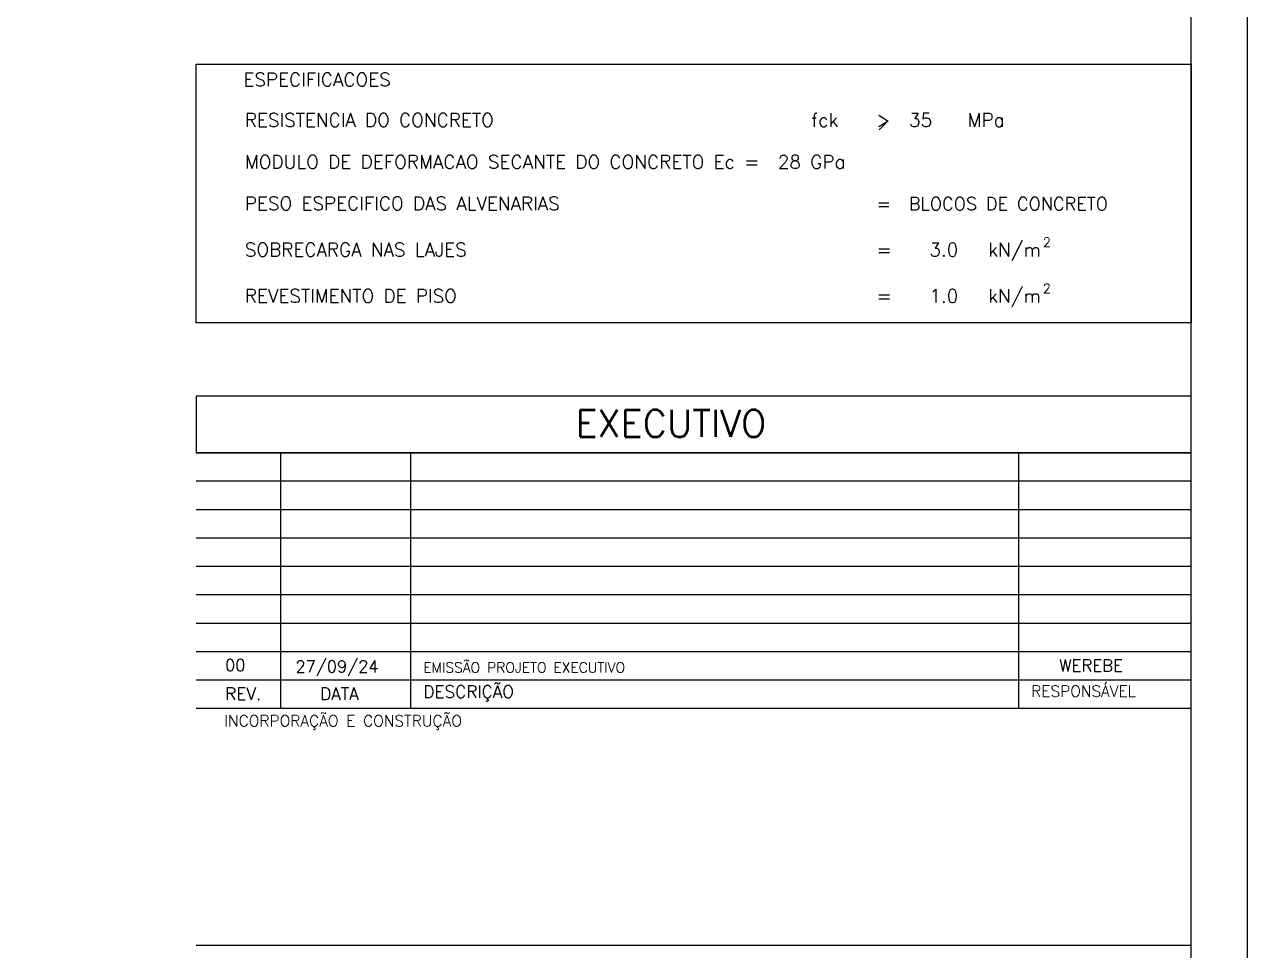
# Model space of a CAD drawing. Extents: x 938 to 7122, y 589 to 4089.
# Drawn here: x 6035 to 7122, y 1431 to 2254 of the extents above; entities that cross this region are included whole.
import ezdxf

# ---------------------------------------------------------------- set-up
doc = ezdxf.new("R2010")
doc.units = 0
doc.header["$MEASUREMENT"] = 0
for name, color, linetype in [('1', 1, 'CONTINUOUS'), ('3', 3, 'CONTINUOUS'), ('6', 6, 'CONTINUOUS'), ('9', 9, 'CONTINUOUS')]:
    doc.layers.add(name, color=color, linetype=linetype)
doc.styles.get("Standard").update_dxf_attribs({"font": 'ROMANS.SHX'})

msp = doc.modelspace()

# ---------------------------------------------------------------- linework, layer by layer
at = {"layer": '1', "linetype": 'Continuous'}
for p, q in [((7071.723431, 1645.743301), (6187.491573, 1645.743301)), ((7071.723431, 1435.228949), (6187.491573, 1435.228949)), ((7071.723431, 1435.228949), (6187.491573, 1435.228949))]:
    msp.add_line(p, q, dxfattribs=at)
for points in [[(937.741357, 589.267032), (7121.975681, 589.267032), (7121.975681, 4089.267032), (937.741357, 4089.267032), (937.741357, 589.267032)], [(6187.491573, 2218.752755), (7071.980088, 2218.752755), (7071.980088, 1988.714663), (6187.491573, 1988.714663), (6187.491573, 2218.752755)]]:
    msp.add_lwpolyline(points, dxfattribs=at)
at = {"layer": '3', "linetype": 'Continuous'}
msp.add_line((6794.738617, 2160.429561), (6800.698214, 2166.617509), dxfattribs=at)
at = {"layer": '6', "linetype": 'Continuous'}
for points in [[(1087.743824, 639.268607), (7071.980088, 639.268607), (7071.980088, 4039.267532), (1087.743824, 4039.267532), (1087.743824, 639.268607)], [(6187.491573, 1873.117208), (7071.980088, 1873.117208), (7071.980088, 1923.644742), (6187.491573, 1923.644742), (6187.491573, 1873.117208)]]:
    msp.add_lwpolyline(points, dxfattribs=at)
at = {"layer": '9', "linetype": 'Continuous'}
for p, q in [((7071.980088, 1923.644742), (6187.491573, 1923.644742)), ((7071.980088, 1873.117208), (6187.491573, 1873.117208)), ((6262.524962, 1873.117208), (6262.524962, 1645.743301)), ((6378.461543, 1645.743301), (6378.461543, 1873.117208)), ((6918.735251, 1645.743301), (6918.735251, 1873.117208)), ((7071.723431, 1847.85344), (6187.491573, 1847.85344)), ((7071.723431, 1822.589673), (6187.491573, 1822.589673)), ((7071.723431, 1797.325906), (6187.491573, 1797.325906)), ((7071.723431, 1772.062138), (6187.491573, 1772.062138)), ((7071.723431, 1746.798371), (6187.491573, 1746.798371)), ((7071.723431, 1721.534603), (6187.491573, 1721.534603)), ((7071.723431, 1696.270836), (6187.491573, 1696.270836)), ((7071.723431, 1671.007069), (6187.491573, 1671.007069))]:
    msp.add_line(p, q, dxfattribs=at)

# ---------------------------------------------------------------- texts
at = {"layer": '3', "linetype": 'Continuous'}
for s, height, p in [('ESPECIFICACOES', 11.979091, (6229.616792, 2199.020947)), ('RESISTENCIA DO CONCRETO', 11.979091, (6230.88957, 2163.008808)), ('fck', 11.979091, (6734.139396, 2163.008808)), ('>  35', 12, (6792.346543, 2163.008808)), ('MPa', 11.979091, (6873.246578, 2163.008808)), ('MODULO DE DEFORMACAO SECANTE DO CONCRETO Ec =  28 GPa', 12, (6230.88957, 2125.82122)), ('PESO ESPECIFICO DAS ALVENARIAS', 11.979091, (6230.88957, 2088.850754)), ('=  BLOCOS DE CONCRETO', 11.499926, (6792.346543, 2088.850754)), ('SOBRECARGA NAS LAJES', 11.97909, (6230.88957, 2047.803653)), ('=', 11.979091, (6792.346543, 2047.803653)), ('3.0', 11.97909, (6839.222219, 2047.803653)), ('kN/m', 11.979091, (6891.458539, 2047.803653)), ('2', 8.385363, (6940.074927, 2056.252655)), ('2', 8.385363, (6940.074927, 2015.109777)), ('REVESTIMENTO DE PISO', 11.979091, (6230.88957, 2006.660776)), ('=', 11.979091, (6792.346543, 2006.660776)), ('1.0', 11.979091, (6839.222219, 2006.660776)), ('kN/m', 11.979091, (6891.458539, 2006.660776)), ('00', 10.499895, (6213.378378, 1679.215728)), ('27/09/24', 10.5, (6275.891643, 1677.960154)), ('EMISSÃO PROJETO EXECUTIVO', 9, (6389.449514, 1677.846844)), ('WEREBE', 10.749893, (6954.514662, 1678.780775)), ('REV.', 10.99989, (6213.378378, 1653.451966)), ('DATA', 10.99989, (6297.708035, 1653.451966)), ('DESCRIÇÃO', 10.99989, (6389.449514, 1655.28369)), ('RESPONSÁVEL', 9.9999, (6929.723223, 1656.28368)), ('INCORPORAÇÃO E CONSTRUÇÃO', 9.9999, (6212.528751, 1629.864385))]:
    msp.add_text(s, height=height, dxfattribs=at).set_placement(p)
at = {"layer": '6', "linetype": 'Continuous'}
msp.add_text('EXECUTIVO', height=24, dxfattribs=at).set_placement((6524.679169, 1887.240844))

doc.saveas('drawing.dxf')
